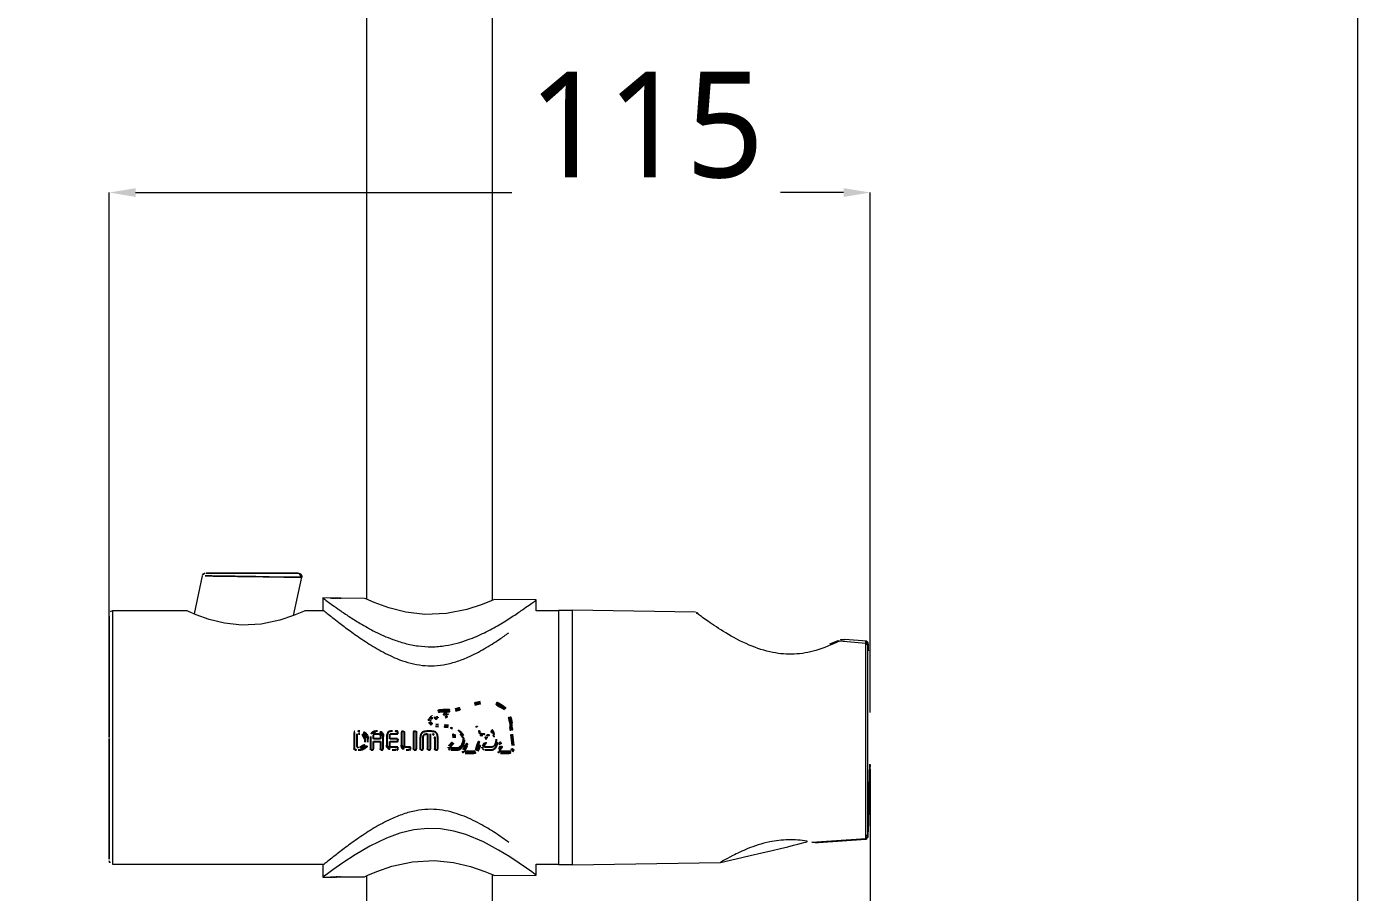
# Model space of a CAD drawing. Extents: x 16296675219 to 16296676413, y -37409617825 to -37409616950.
# Drawn here: x 16296675520.4 to 16296675722.6, y -37409617295.6 to -37409617164.5 of the extents above; entities that cross this region are included whole.
import ezdxf

# ---------------------------------------------------------------- set-up
doc = ezdxf.new("R2010")
doc.units = 0
doc.header["$LTSCALE"] = 10
doc.header["$MEASUREMENT"] = 0
doc.header["$PDMODE"] = 3
doc.header["$PDSIZE"] = -10
doc.layers.get('0').update_dxf_attribs({"linetype": 'CONTINUOUS'})
doc.layers.get('DEFPOINTS').update_dxf_attribs({"linetype": 'CONTINUOUS'})
doc.styles.add('Daelim Dimension', font='')
doc.styles.get('Daelim Dimension').set_extended_font_data('NanumGothic')
doc.dimstyles.new('DEFAULT', dxfattribs={"dimscale": 2, "dimtxt": 2, "dimasz": 2, "dimexe": 0, "dimexo": 2, "dimgap": 1, "dimtad": 1, "dimdec": 1, "dimzin": 9, "dimdsep": 46, "dimtxsty": 'Daelim Dimension', "dimcen": 0.5, "dimclrd": 252, "dimclre": 252, "dimclrt": 3, "dimadec": 1, "dimazin": 0, "dimtfac": 1, "dimtdec": 1, "dimtix": 1, "dimtmove": 0, "dimatfit": 3, "dimfxl": 1, "dimtolj": 1, "dimtzin": 1, "dimlwd": 9, "dimlwe": 9, "dimarcsym": 0})

# ---------------------------------------------------------------- blocks, each defined once
blk = doc.blocks.new('A$C33BA029C')
at = {"color": 7, "linetype": 'Continuous', "lineweight": 15}
for p, q in [((125.36, 676.6), (125.36, 474.53)), ((144.46, 474.36), (144.46, 676.6)), ((100.47, 478.07), (99.25, 472.32)), ((114.32, 472.06), (115.56, 477.89)), ((120.02, 474.71), (118.76, 474.72)), ((118.76, 474.72), (118.76, 472.92)), ((119.92, 474.71), (119.96, 474.71)), ((119.92, 474.71), (119.92, 474.71)), ((119.96, 474.7), (119.92, 474.71)), ((119.96, 474.71), (120.06, 474.71)), ((119.96, 474.71), (119.96, 474.7)), ((120.06, 474.71), (120.06, 474.7)), ((120.09, 474.71), (120.09, 474.7)), ((120.13, 474.71), (120.09, 474.71)), ((120.09, 474.7), (120.13, 474.7)), ((120.09, 474.7), (120.09, 474.7)), ((120.2, 474.71), (120.13, 474.71)), ((120.13, 474.7), (120.13, 474.69)), ((120.25, 474.71), (120.2, 474.71)), ((120.2, 474.7), (120.2, 474.69)), ((120.58, 474.7), (120.25, 474.71)), ((120.3, 474.7), (120.4, 474.69)), ((120.3, 474.7), (120.3, 474.69)), ((120.4, 474.69), (120.4, 474.69)), ((120.5, 474.7), (120.54, 474.7)), ((120.5, 474.7), (120.5, 474.7)), ((120.54, 474.7), (120.5, 474.7)), ((120.54, 474.7), (120.64, 474.7)), ((120.54, 474.7), (120.54, 474.7)), ((120.61, 474.69), (120.67, 474.69)), ((120.61, 474.69), (120.61, 474.68)), ((120.84, 474.68), (120.61, 474.68)), ((120.64, 474.7), (120.64, 474.69)), ((120.67, 474.7), (120.67, 474.7)), ((120.67, 474.68), (120.67, 474.7)), ((120.67, 474.69), (120.67, 474.68)), ((120.71, 474.7), (120.71, 474.68)), ((121.25, 474.7), (120.78, 474.7)), ((120.78, 474.68), (120.78, 474.69)), ((120.88, 474.68), (120.88, 474.69)), ((120.98, 474.68), (120.98, 474.69)), ((121.05, 474.69), (120.98, 474.69)), ((121.05, 474.68), (121.05, 474.69)), ((121.25, 474.68), (121.08, 474.68)), ((121.15, 474.68), (121.15, 474.69)), ((121.25, 474.68), (121.25, 474.69)), ((121.39, 474.68), (121.25, 474.68)), ((121.32, 474.68), (121.32, 474.69)), ((121.33, 474.7), (121.39, 474.7)), ((121.35, 474.7), (121.35, 474.69)), ((121.35, 474.68), (121.35, 474.69)), ((121.39, 474.7), (121.49, 474.7)), ((121.39, 474.7), (121.39, 474.68)), ((125.06, 474.66), (121.45, 474.7)), ((121.49, 474.7), (121.52, 474.69)), ((121.49, 474.7), (121.49, 474.69)), ((121.52, 474.69), (121.49, 474.69)), ((121.52, 474.69), (121.52, 474.69)), ((151.06, 474.44), (144.76, 474.49)), ((151.06, 472.78), (151.06, 474.44)), ((98.2, 472.78), (86.91, 472.78)), ((118.93, 472.78), (116, 472.78)), ((154.41, 472.78), (151.06, 472.78)), ((156.51, 472.83), (154.41, 472.83)), ((154.41, 472.83), (154.41, 434.33)), ((175.18, 472.55), (156.51, 472.87)), ((156.51, 472.87), (156.51, 453.58)), ((175.54, 472.4), (175.52, 472.41)), ((175.57, 472.37), (175.52, 472.41)), ((196.7, 468.23), (195.47, 467.7)), ((200.95, 467.84), (196.95, 468.18)), ((201.1, 468.18), (197.76, 468.44)), ((201.1, 468.18), (197.76, 468.44)), ((200.95, 438.28), (200.95, 467.84)), ((201.25, 438.52), (201.25, 467.62)), ((201.34, 466.69), (201.34, 466.69)), ((156.51, 453.58), (156.51, 434.28)), ((192.8, 437.72), (200.95, 438.28)), ((193.8, 437.7), (200.97, 438.17)), ((193.8, 437.7), (200.97, 438.17)), ((200.99, 438.17), (201.05, 438.18)), ((200.99, 438.17), (201.05, 438.18)), ((86.91, 434.38), (118.93, 434.38)), ((118.76, 434.24), (118.76, 432.44)), ((144.46, 129.65), (144.46, 432.79)), ((151.06, 432.72), (151.06, 434.38)), ((151.06, 434.38), (154.41, 434.38)), ((154.41, 434.33), (156.51, 434.33)), ((156.51, 434.28), (178.95, 434.67)), ((118.76, 432.44), (120.02, 432.45)), ((121.52, 432.47), (119.92, 432.45)), ((119.92, 432.46), (121.25, 432.47)), ((119.92, 432.45), (119.92, 432.46)), ((120.02, 432.45), (120.06, 432.45)), ((120.2, 432.45), (120.13, 432.45)), ((120.3, 432.45), (120.2, 432.45)), ((120.2, 432.45), (120.3, 432.45)), ((120.2, 432.45), (120.2, 432.45)), ((120.25, 432.45), (120.58, 432.45)), ((120.3, 432.45), (120.3, 432.45)), ((120.58, 432.45), (120.64, 432.45)), ((120.71, 432.45), (120.71, 432.45)), ((120.78, 432.45), (121.25, 432.46)), ((120.78, 432.46), (120.78, 432.45)), ((120.88, 432.46), (120.88, 432.46)), ((120.95, 432.46), (121.08, 432.46)), ((120.98, 432.46), (120.98, 432.46)), ((120.98, 432.46), (121.05, 432.46)), ((121.01, 432.48), (121.29, 432.48)), ((121.05, 432.46), (121.05, 432.46)), ((121.08, 432.46), (121.25, 432.46)), ((121.15, 432.46), (121.15, 432.46)), ((121.25, 432.46), (121.39, 432.46)), ((121.25, 432.46), (121.25, 432.46)), ((121.32, 432.46), (121.32, 432.46)), ((121.39, 432.46), (121.45, 432.46)), ((121.45, 432.46), (125.06, 432.49)), ((121.52, 432.47), (121.52, 432.47)), ((125.36, 432.63), (125.36, 129.65)), ((144.76, 432.66), (151.06, 432.72))]:
    blk.add_line(p, q, dxfattribs=at)
at = {"color": 8, "linetype": 'Continuous', "lineweight": 15}
for p, q in [((86.91, 472.78), (86.91, 453.58)), ((86.91, 453.58), (86.91, 434.38))]:
    blk.add_line(p, q, dxfattribs=at)
at = {"color": 7, "linetype": 'Continuous', "lineweight": 15, "flags": 128}
for points in [[(144.76, 474.49), (144.26, 474.27), (142.85, 473.71), (140.56, 472.96), (137.46, 472.35), (134.19, 472.23), (131.31, 472.57), (128.72, 473.23), (126.54, 474.02), (125.26, 474.57), (125.06, 474.66), (125.06, 474.66)], [(116, 472.78), (115.55, 472.58), (114.29, 472.05), (112.23, 471.35), (109.43, 470.75), (106.47, 470.6), (103.86, 470.9), (101.53, 471.48), (99.56, 472.18), (98.39, 472.69), (98.2, 472.78), (98.2, 472.78)], [(151.06, 432.72), (150.89, 432.84), (150.37, 433.22), (149.57, 433.8), (148.48, 434.56), (147.05, 435.5), (145.35, 436.54), (143.07, 437.76), (140.41, 438.88), (138.57, 439.41), (136.58, 439.75), (134.59, 439.82), (132.54, 439.6), (130.42, 439.08), (128.38, 438.33), (125.89, 437.13), (123.65, 435.82), (121.78, 434.6), (120.24, 433.53), (119.45, 432.95), (118.94, 432.57), (118.76, 432.44), (118.76, 432.44)], [(125.06, 432.49), (125.55, 432.72), (126.95, 433.3), (129.22, 434.08), (132.32, 434.75), (135.62, 434.95), (138.52, 434.65), (141.1, 434.04), (143.26, 433.29), (144.55, 432.76), (144.76, 432.66), (144.76, 432.66)]]:
    blk.add_lwpolyline(points, dxfattribs=at)
at = {"color": 7, "linetype": 'Continuous', "lineweight": 15}
for centre, radius, start, end in [((86.91, 472.28), 0.5, 90, 180), ((-140.31, 453.58), 341.91, 357.5309, 2.1976), ((200.97, 438.56), 0.281, 266.3458, 350.7468), ((86.91, 434.88), 0.5, 180, 270)]:
    blk.add_arc(centre, radius, start, end, dxfattribs=at)
for centre, major_axis, ratio, start_param, end_param in [((119.54, 452.96), (0, 21.75), 0.612775, 6.244119, 6.251785), ((119.62, 452.96), (29.62, 0), 0.734324, 1.55125, 1.555848), ((118.71, 452.96), (29.63, 0), 0.734323, 1.520599, 1.525199), ((119.68, 452.96), (0, 21.75), 0.680863, 6.248122, 6.252722), ((118.78, 452.96), (33.34, 0), 0.65272, 1.525245, 1.528311), ((116.83, 452.96), (55.6, 0), 0.39157, 1.507147, 1.510214), ((104.17, 452.96), (156.48, 0), 0.139608, 1.465575, 1.467106), ((108.75, 452.96), (133.88, 0), 0.162961, 1.482115, 1.483647), ((120.06, 452.96), (0, 21.75), 0.680863, 6.241983, 6.251185), ((120.72, 452.96), (0, 21.74), 0.340427, 0.001628, 0.006227), ((120.5, 452.96), (0, 21.75), 0.340427, 6.255686, 6.260286), ((120.69, 452.96), (0, 21.74), 0.680863, 6.277244, 6.281842), ((120.26, 452.96), (0, 21.75), 0.680863, 6.248116, 6.252716), ((119.36, 452.96), (33.33, 0), 0.65272, 1.525237, 1.528304), ((117.81, 452.96), (155.63, 0), 0.139608, 1.549748, 1.55128), ((116.95, 452.96), (66.72, 0), 0.326271, 1.510347, 1.511881), ((121.51, 452.96), (66.6, 0), 0.326271, 1.576261, 1.577795), ((121.78, 452.96), (33.3, 0), 0.65272, 1.586567, 1.589634), ((121.16, 452.96), (0, 21.74), 0.680863, 6.272644, 6.277244), ((121.6, 452.96), (0, 21.74), 0.680863, 0.018595, 0.023197), ((121.26, 452.96), (0, 21.74), 0.340427, 6.271014, 6.275614), ((121.48, 452.96), (0, 21.74), 0.340427, 0.016965, 0.021566), ((121.77, 452.96), (0, 21.73), 0.612775, 0.020725, 0.028396), ((119.62, 454.2), (29.62, 0), 0.734324, 4.727337, 4.731935), ((120.15, 454.2), (29.62, 0), 0.734323, 4.728871, 4.73347), ((120.69, 454.2), (0, 21.74), 0.680863, 3.142936, 3.147534), ((119.03, 454.2), (55.56, 0), 0.39157, 4.743867, 4.746933), ((120.33, 454.2), (33.32, 0), 0.652719, 4.725758, 4.728824), ((118.89, 454.2), (66.67, 0), 0.326273, 4.742195, 4.743727), ((121.86, 454.2), (25.9, 0), 0.83924, 4.679839, 4.689044), ((119.57, 454.2), (66.65, 0), 0.326273, 4.734532, 4.736064), ((120.81, 454.2), (33.31, 0), 0.652719, 4.722692, 4.725758), ((121.16, 454.2), (0, 21.74), 0.680863, 3.147534, 3.152134), ((122.13, 454.2), (25.89, 0), 0.83924, 4.679834, 4.689041)]:
    blk.add_ellipse(centre, major_axis=major_axis, ratio=ratio, start_param=start_param, end_param=end_param, dxfattribs=at)
for points, knots in [([(100.96, 478.47), (100.9, 478.46), (100.8, 478.45), (100.64, 478.37), (100.52, 478.24), (100.49, 478.13), (100.47, 478.07)], [0, 0, 0, 0, 0.228934, 0.480818, 0.743142, 1, 1, 1, 1]), ([(115.55, 477.86), (115.53, 477.87), (115.47, 477.87), (115.04, 477.87), (114.35, 477.88), (113.53, 477.89), (112.68, 477.9), (111.86, 477.92), (110.88, 477.93), (109.59, 477.95), (108.19, 477.97), (106.87, 477.99), (105.89, 478), (104.85, 478.01), (103.74, 478.03), (102.59, 478.04), (101.68, 478.06), (100.73, 478.07), (100.57, 478.07), (100.47, 478.07)], [0, 0, 0, 0, 0.060869, 0.122605, 0.183182, 0.246645, 0.28587, 0.32792, 0.372802, 0.426023, 0.500286, 0.552199, 0.594738, 0.627894, 0.694091, 0.753945, 0.817406, 0.877987, 1, 1, 1, 1]), ([(115.06, 478.47), (115.04, 478.47), (114.98, 478.47), (114.42, 478.47), (113.1, 478.47), (110.75, 478.47), (108.01, 478.47), (105.27, 478.47), (102.92, 478.47), (101.6, 478.47), (101.04, 478.47), (100.98, 478.47), (100.96, 478.47)], [0, 0, 0, 0, 0.062676, 0.125359, 0.250148, 0.375025, 0.5, 0.624975, 0.749852, 0.874641, 0.937325, 1, 1, 1, 1]), ([(115.55, 477.86), (115.56, 477.9), (115.57, 477.97), (115.56, 478.08), (115.52, 478.19), (115.46, 478.29), (115.37, 478.37), (115.27, 478.43), (115.17, 478.46), (115.1, 478.47), (115.06, 478.47)], [0, 0, 0, 0, 0.114084, 0.237039, 0.366702, 0.499997, 0.633299, 0.762962, 0.885915, 1, 1, 1, 1]), ([(118.76, 474.72), (118.79, 474.7), (118.86, 474.65), (119.38, 474.25), (120.2, 473.66), (121.3, 472.87), (122.71, 471.92), (124.49, 470.8), (126.66, 469.58), (128.97, 468.53), (131.18, 467.82), (133.17, 467.41), (135.25, 467.28), (137.85, 467.5), (140.59, 468.27), (143.27, 469.45), (145.48, 470.66), (147.43, 471.88), (148.93, 472.9), (150.02, 473.67), (150.86, 474.29), (150.98, 474.38), (151.06, 474.44)], [0, 0, 0, 0, 0.043809, 0.089066, 0.13284, 0.177694, 0.225647, 0.274571, 0.332075, 0.391186, 0.429409, 0.468553, 0.506847, 0.546568, 0.615583, 0.670492, 0.726948, 0.783252, 0.841116, 0.886437, 0.93298, 1, 1, 1, 1]), ([(86.41, 453.58), (86.41, 454.72), (86.41, 457.06), (86.41, 460.54), (86.41, 463.88), (86.41, 466.87), (86.41, 468.9), (86.41, 470.19), (86.41, 471.21), (86.41, 472.08), (86.41, 472.21), (86.41, 472.28)], [0, 0, 0, 0, 0.116535, 0.240018, 0.36861, 0.499918, 0.631226, 0.695595, 0.759982, 0.883465, 1, 1, 1, 1]), ([(118.76, 472.92), (118.79, 472.89), (118.85, 472.84), (119.35, 472.43), (120.13, 471.81), (121.26, 470.92), (122.84, 469.73), (124.88, 468.3), (127.24, 466.82), (130.02, 465.41), (132.76, 464.57), (135.18, 464.4), (137.05, 464.57), (138.93, 465.03), (141.04, 465.85), (143.26, 467.02), (145.33, 468.33), (146.43, 469.12), (146.89, 469.45)], [0, 0, 0, 0, 0.05472, 0.111278, 0.165951, 0.221968, 0.296186, 0.372539, 0.448057, 0.52566, 0.612195, 0.655208, 0.699838, 0.747482, 0.796485, 0.869833, 0.94519, 1, 1, 1, 1]), ([(175.18, 472.55), (175.18, 472.55), (175.17, 472.56), (175.19, 472.54), (175.22, 472.52)], [0, 0, 0, 0, 0.021332, 1, 1, 1, 1]), ([(175.52, 472.41), (175.49, 472.43), (175.44, 472.47), (175.33, 472.53), (175.24, 472.54), (175.17, 472.55)], [0, 0, 0, 0, 0.261753, 0.518791, 1, 1, 1, 1]), ([(196.95, 468.18), (195.8, 467.66), (193.73, 466.72), (190.16, 466.07), (186.62, 466.37), (183, 467.6), (179.65, 469.44), (177.08, 471.16), (175.53, 472.29), (175.33, 472.44), (175.25, 472.5)], [0, 0, 0, 0, 0.1360907, 0.2456041, 0.3499947, 0.476507, 0.6260682, 0.7716024, 0.9004862, 1, 1, 1, 1]), ([(196.95, 468.18), (196.92, 468.2), (196.87, 468.23), (196.8, 468.25), (196.74, 468.25), (196.71, 468.23), (196.7, 468.22)], [0, 0, 0, 0, 0.2563, 0.538979, 0.842466, 1, 1, 1, 1]), ([(197.73, 468.45), (197.56, 468.45), (197.25, 468.45), (196.92, 468.31), (196.76, 468.25)], [0, 0, 0, 0, 0.517143, 1, 1, 1, 1]), ([(197.76, 468.44), (197.69, 468.44), (197.42, 468.46), (197.15, 468.3), (196.95, 468.18)], [0, 0, 0, 0, 0.27682, 1, 1, 1, 1]), ([(200.95, 467.84), (200.95, 467.92), (200.96, 468.08), (200.97, 468.18), (200.98, 468.17), (200.98, 468.17)], [0, 0, 0, 0, 0.41149, 0.820403, 1, 1, 1, 1]), ([(200.95, 467.84), (200.99, 467.84), (201.06, 467.83), (201.16, 467.78), (201.23, 467.71), (201.24, 467.65), (201.25, 467.62)], [0, 0, 0, 0, 0.249999, 0.499995, 0.749998, 1, 1, 1, 1]), ([(201.26, 467.89), (201.26, 467.9), (201.26, 467.96), (201.23, 468.02), (201.17, 468.11), (201.08, 468.17), (201.02, 468.18), (200.98, 468.18)], [0, 0, 0, 0, 0.123558, 0.425452, 0.650214, 0.835121, 1, 1, 1, 1]), ([(201.34, 466.69), (201.34, 466.8), (201.33, 467.03), (201.31, 467.34), (201.3, 467.61), (201.28, 467.8), (201.27, 467.9), (201.25, 467.91), (201.25, 467.82), (201.25, 467.69), (201.25, 467.62)], [0, 0, 0, 0, 0.123395, 0.249265, 0.375366, 0.499788, 0.624284, 0.750505, 0.876493, 1, 1, 1, 1]), ([(86.41, 453.45), (86.41, 452.31), (86.41, 449.97), (86.41, 446.5), (86.41, 443.16), (86.41, 440.19), (86.41, 437.78), (86.41, 436.08), (86.41, 435.06), (86.41, 434.94), (86.41, 434.88)], [0, 0, 0, 0, 0.1168129, 0.2405908, 0.3694901, 0.5011115, 0.6327328, 0.7616321, 0.8854099, 1, 1, 1, 1]), ([(146.92, 437.7), (146.25, 438.17), (144.92, 439.11), (142.52, 440.56), (139.74, 441.91), (137.01, 442.65), (134.63, 442.75), (132.77, 442.53), (130.89, 442.01), (128.73, 441.12), (126.46, 439.88), (124.17, 438.38), (122.15, 436.92), (120.66, 435.76), (119.64, 434.95), (118.93, 434.37), (118.82, 434.29), (118.76, 434.24)], [0, 0, 0, 0, 0.076349, 0.151853, 0.229543, 0.314378, 0.356523, 0.400189, 0.449172, 0.499538, 0.574973, 0.652492, 0.730243, 0.81048, 0.865954, 0.922907, 1, 1, 1, 1]), ([(200.97, 438.16), (200.99, 438.17), (201.02, 438.18), (201.08, 438.23), (201.13, 438.31), (201.18, 438.41), (201.22, 438.53), (201.25, 438.65), (201.27, 438.76), (201.28, 438.82), (201.28, 438.85)], [0, 0, 0, 0, 0.142223, 0.281403, 0.416189, 0.545374, 0.668324, 0.784957, 0.895486, 1, 1, 1, 1]), ([(201, 438.86), (201, 438.79), (201, 438.67), (201, 438.56), (201, 438.51)], [0, 0, 0, 0, 0.53013, 1, 1, 1, 1]), ([(201.28, 438.85), (201.28, 438.81), (201.27, 438.73), (201.27, 438.63), (201.26, 438.55), (201.26, 438.49), (201.25, 438.45), (201.25, 438.44), (201.25, 438.46), (201.25, 438.5), (201.25, 438.52)], [0, 0, 0, 0, 0.13542, 0.259207, 0.380984, 0.502842, 0.623759, 0.744711, 0.867958, 1, 1, 1, 1]), ([(201.25, 438.52), (201.25, 438.5), (201.25, 438.46), (201.25, 438.44), (201.25, 438.45), (201.26, 438.49), (201.26, 438.55), (201.27, 438.63), (201.27, 438.74), (201.28, 438.81), (201.28, 438.85)], [0, 0, 0, 0, 0.133602, 0.257461, 0.378912, 0.500132, 0.621569, 0.742713, 0.865984, 1, 1, 1, 1]), ([(178.95, 434.67), (179.04, 434.73), (179.24, 434.85), (180.74, 435.69), (182.64, 436.6), (184.63, 437.33), (186.66, 437.87), (189.21, 438.19), (191.41, 438.01), (192.54, 437.78), (192.8, 437.72)], [0, 0, 0, 0, 0.159632, 0.31885, 0.490657, 0.583589, 0.679673, 0.819535, 0.9596, 1, 1, 1, 1]), ([(192.8, 437.72), (193.12, 437.66), (193.46, 437.6), (193.78, 437.69), (193.8, 437.7)], [0, 0, 0, 0, 0.951384, 1, 1, 1, 1]), ([(200.98, 438.18), (200.97, 438.17), (200.97, 438.15), (200.96, 438.19), (200.95, 438.25), (200.95, 438.28)], [0, 0, 0, 0, 0.287591, 0.63453, 1, 1, 1, 1]), ([(200.97, 438.16), (200.99, 438.17), (201.02, 438.18), (201.08, 438.23), (201.12, 438.29), (201.14, 438.34), (201.14, 438.34)], [0, 0, 0, 0, 0.314586, 0.62242, 0.92056, 1, 1, 1, 1])]:
    blk.add_open_spline(points, degree=3, knots=knots, dxfattribs=at)
blk = doc.blocks.new('*D7')
at = {"color": 5, "lineweight": 9, "ltscale": 0.5, "transparency": 16777216}
for p, q in [((16296675598.15736, -37409616996.552353), (16296675721.954651, -37409616996.552353)), ((16296675721.954651, -37409617721.75235), (16296675721.954651, -37409617000.552353)), ((16296675598.15736, -37409617725.75235), (16296675721.954651, -37409617725.75235))]:
    blk.add_line(p, q, dxfattribs=at)
at = {"color": 5, "ltscale": 0.5, "transparency": 16777216}
for points in [[(16296675721.287979, -37409617000.552353), (16296675722.621309, -37409617000.552353), (16296675721.954651, -37409616996.552353)], [(16296675721.287979, -37409617721.75235), (16296675722.621309, -37409617721.75235), (16296675721.954651, -37409617725.75235)]]:
    blk.add_solid(points, dxfattribs=at)
at = {"layer": 'DEFPOINTS', "color": 0, "ltscale": 0.5, "transparency": 16777216}
for p in [(16296675594.15736, -37409616996.552353), (16296675721.954651, -37409616996.552353), (16296675594.15736, -37409617725.75235)]:
    blk.add_point(p, dxfattribs=at)
at = {"color": 7, "lineweight": 0, "ltscale": 0.5, "transparency": 16777216, "insert": (16296675711.24507, -37409617361.152344), "char_height": 16, "attachment_point": 5, "rotation": 90, "style": 'Daelim Dimension'}
blk.add_mtext('\\A1;729', dxfattribs=at)
blk = doc.blocks.new('*D8')
at = {"color": 5, "lineweight": 9, "ltscale": 0.5, "transparency": 16777216}
for p, q in [((16296675648.09457, -37409617276.9841), (16296675648.09457, -37409617465.401329)), ((16296675446.49976, -37409617608.003036), (16296675446.49976, -37409617465.401329)), ((16296675450.49976, -37409617465.401329), (16296675502.49325, -37409617465.401329)), ((16296675644.09457, -37409617465.401329), (16296675544.536169, -37409617465.401329))]:
    blk.add_line(p, q, dxfattribs=at)
at = {"color": 5, "ltscale": 0.5, "transparency": 16777216}
for points in [[(16296675450.49976, -37409617464.734657), (16296675450.49976, -37409617466.067993), (16296675446.49976, -37409617465.401329)], [(16296675644.09457, -37409617464.734657), (16296675644.09457, -37409617466.067993), (16296675648.09457, -37409617465.401329)]]:
    blk.add_solid(points, dxfattribs=at)
at = {"layer": 'DEFPOINTS', "color": 0, "ltscale": 0.5, "transparency": 16777216}
for p in [(16296675648.09457, -37409617272.9841), (16296675446.49976, -37409617465.401329), (16296675446.49976, -37409617612.003036)]:
    blk.add_point(p, dxfattribs=at)
at = {"color": 7, "lineweight": 0, "ltscale": 0.5, "transparency": 16777216, "insert": (16296675523.514709, -37409617465.401329), "char_height": 16, "attachment_point": 5, "style": 'Daelim Dimension'}
blk.add_mtext('\\A1;202', dxfattribs=at)
blk = doc.blocks.new('*D10')
at = {"color": 5, "lineweight": 9, "ltscale": 0.5, "transparency": 16777216}
for p, q in [((16296675532.91, -37409617268.3), (16296675532.91, -37409617189.61)), ((16296675536.91, -37409617189.61), (16296675593.86, -37409617189.61)), ((16296675644.1, -37409617189.61), (16296675634.56, -37409617189.61)), ((16296675648.1, -37409617268.37), (16296675648.1, -37409617189.61))]:
    blk.add_line(p, q, dxfattribs=at)
at = {"color": 5, "ltscale": 0.5, "transparency": 16777216}
for points in [[(16296675536.91, -37409617188.95), (16296675536.91, -37409617190.28), (16296675532.91, -37409617189.61)], [(16296675644.1, -37409617188.95), (16296675644.1, -37409617190.28), (16296675648.1, -37409617189.61)]]:
    blk.add_solid(points, dxfattribs=at)
at = {"layer": 'DEFPOINTS', "color": 0, "ltscale": 0.5, "transparency": 16777216}
for p in [(16296675648.1, -37409617189.61), (16296675532.91, -37409617272.3), (16296675648.1, -37409617272.37)]:
    blk.add_point(p, dxfattribs=at)
at = {"color": 7, "lineweight": 0, "ltscale": 0.5, "transparency": 16777216, "insert": (16296675614.21, -37409617179.43), "char_height": 16, "attachment_point": 5, "style": 'Daelim Dimension'}
blk.add_mtext('\\A1;115', dxfattribs=at)

msp = doc.modelspace()

# ---------------------------------------------------------------- linework, layer by layer
at = {"color": 7, "linetype": 'Continuous'}
for p, q in [((16296675581.75285, -37409617268.84729), (16296675581.739651, -37409617268.871017)), ((16296675581.957609, -37409617268.995033), (16296675581.97566, -37409617268.961777)), ((16296675583.893049, -37409617267.97261), (16296675583.46398, -37409617267.978462)), ((16296675583.47183, -37409617268.226837), (16296675583.89406, -37409617268.221832)), ((16296675569.987551, -37409617271.384361), (16296675569.987551, -37409617273.865143)), ((16296675573.54722, -37409617271.20903), (16296675573.33077, -37409617271.20903)), ((16296675576.62219, -37409617271.238777), (16296675576.53544, -37409617271.229424)), ((16296675576.62219, -37409617271.609177), (16296675576.62219, -37409617271.238777)), ((16296675577.154209, -37409617271.357117), (16296675577.154209, -37409617273.321732)), ((16296675577.471769, -37409617271.232773), (16296675577.280399, -37409617271.232773)), ((16296675577.597151, -37409617273.363533), (16296675577.597151, -37409617271.357117)), ((16296675578.97625, -37409617271.353439), (16296675578.97625, -37409617273.896889)), ((16296675579.30084, -37409617271.232773), (16296675579.095091, -37409617271.232773)), ((16296675579.41868, -37409617273.896889), (16296675579.41868, -37409617271.353439)), ((16296675582.31538, -37409617270.448517), (16296675582.765989, -37409617270.476608)), ((16296675582.78072, -37409617270.227226), (16296675582.33292, -37409617270.201157)), ((16296675593.588779, -37409617269.99556), (16296675593.635929, -37409617270.652946)), ((16296675593.8873, -37409617270.642067), (16296675593.83849, -37409617269.968483)), ((16296675570.438829, -37409617273.652527), (16296675570.438829, -37409617271.611847)), ((16296675571.61035, -37409617272.380707), (16296675571.61035, -37409617272.870644)), ((16296675572.0501, -37409617272.870644), (16296675572.0501, -37409617272.380707)), ((16296675572.474661, -37409617272.006813), (16296675572.474661, -37409617273.896889)), ((16296675573.96224, -37409617272.377037), (16296675572.917919, -37409617272.377037)), ((16296675572.917919, -37409617272.766144), (16296675573.96224, -37409617272.766144)), ((16296675573.33077, -37409617271.598808), (16296675573.54722, -37409617271.598808)), ((16296675574.404169, -37409617273.896889), (16296675574.404169, -37409617272.006813)), ((16296675574.95191, -37409617271.93026), (16296675574.95191, -37409617273.321732)), ((16296675576.493799, -37409617272.380707), (16296675575.396509, -37409617272.380707)), ((16296675575.396509, -37409617272.763153), (16296675576.493799, -37409617272.763153)), ((16296675575.805849, -37409617271.605667), (16296675576.62219, -37409617271.609177)), ((16296675576.619181, -37409617272.645309), (16296675576.619181, -37409617272.505737)), ((16296675580.00486, -37409617272.33342), (16296675580.00486, -37409617273.896889)), ((16296675580.45096, -37409617273.896889), (16296675580.45096, -37409617272.368179)), ((16296675581.111851, -37409617271.630074), (16296675581.111851, -37409617273.896889)), ((16296675582.21126, -37409617272.368179), (16296675582.21126, -37409617273.896889)), ((16296675582.659019, -37409617273.896889), (16296675582.659019, -37409617272.33342)), ((16296675593.729521, -37409617271.696602), (16296675593.92507, -37409617273.392601)), ((16296675594.17478, -37409617273.366524), (16296675593.979231, -37409617271.662827)), ((16296675570.61919, -37409617274.039978), (16296675570.974369, -37409617274.039978)), ((16296675572.591669, -37409617274.020912), (16296675572.79958, -37409617274.020912)), ((16296675574.08091, -37409617274.020912), (16296675574.2845, -37409617274.020912)), ((16296675575.73564, -37409617274.039978), (16296675576.185261, -37409617274.039978)), ((16296675576.62219, -37409617273.644012), (16296675575.805849, -37409617273.644012)), ((16296675576.602791, -37409617274.021919), (16296675576.62219, -37409617274.020248)), ((16296675576.62219, -37409617274.020248), (16296675576.62219, -37409617273.644012)), ((16296675577.847851, -37409617274.039978), (16296675578.186489, -37409617274.039978)), ((16296675578.536819, -37409617273.644012), (16296675577.976379, -37409617273.644012)), ((16296675578.405781, -37409617274.020737), (16296675578.45475, -37409617274.014061)), ((16296675578.517599, -37409617274.002533), (16296675578.536819, -37409617273.999199)), ((16296675578.536819, -37409617273.999199), (16296675578.536819, -37409617273.644012)), ((16296675579.095091, -37409617274.020912), (16296675579.30084, -37409617274.020912)), ((16296675580.12336, -37409617274.020912), (16296675580.331949, -37409617274.020912)), ((16296675581.229179, -37409617274.020912), (16296675581.43495, -37409617274.020912)), ((16296675582.33007, -37409617274.020912), (16296675582.540701, -37409617274.020912)), ((16296675585.567169, -37409617273.786377), (16296675584.649719, -37409617273.786377)), ((16296675584.649719, -37409617274.020737), (16296675585.567169, -37409617274.020737)), ((16296675586.802031, -37409617274.544228), (16296675588.105089, -37409617274.544228)), ((16296675588.105089, -37409617274.295036), (16296675586.806061, -37409617274.295036)), ((16296675590.807819, -37409617273.620468), (16296675589.76351, -37409617273.620468)), ((16296675589.792271, -37409617274.020737), (16296675590.807819, -37409617274.020737)), ((16296675592.16872, -37409617274.544228), (16296675593.47279, -37409617274.544228)), ((16296675593.473789, -37409617274.295036), (16296675592.19311, -37409617274.295036))]:
    msp.add_line(p, q, dxfattribs=at)
at = {"color": 7, "linetype": 'Continuous', "flags": 128}
for points in [[(16296675582.66754, -37409617269.105507), (16296675582.677851, -37409617269.11422), (16296675582.67967, -37409617269.12796), (16296675582.673, -37409617269.146744), (16296675582.657841, -37409617269.17054)], [(16296675584.07106, -37409617268.477547), (16296675584.020411, -37409617268.448692), (16296675583.969231, -37409617268.43222), (16296675583.91811, -37409617268.426628), (16296675583.867649, -37409617268.430412), (16296675583.81843, -37409617268.442047), (16296675583.771061, -37409617268.460037), (16296675583.717501, -37409617268.487892), (16296675583.66847, -37409617268.520103), (16296675583.625019, -37409617268.554047), (16296675583.58816, -37409617268.587158), (16296675583.558929, -37409617268.616791)], [(16296675583.6679, -37409617268.714561), (16296675583.675421, -37409617268.70639), (16296675583.689569, -37409617268.691483), (16296675583.709551, -37409617268.672043), (16296675583.7395, -37409617268.646309), (16296675583.775129, -37409617268.620949), (16296675583.805099, -37409617268.604179), (16296675583.837009, -37409617268.59127), (16296675583.870279, -37409617268.583771), (16296675583.90436, -37409617268.583252), (16296675583.93865, -37409617268.591293), (16296675583.97261, -37409617268.609444)], [(16296675575.803341, -37409617271.20903), (16296675575.671431, -37409617271.213547), (16296675575.5508, -37409617271.227173), (16296675575.441389, -37409617271.249931), (16296675575.343161, -37409617271.28186), (16296675575.256041, -37409617271.323013), (16296675575.179979, -37409617271.373444), (16296675575.11495, -37409617271.433182), (16296675575.06497, -37409617271.496162), (16296675575.02416, -37409617271.567047), (16296675574.992491, -37409617271.645859), (16296675574.969919, -37409617271.732643), (16296675574.956409, -37409617271.827438), (16296675574.95191, -37409617271.93026)], [(16296675581.333639, -37409617271.221573), (16296675581.180201, -37409617271.222977), (16296675581.03791, -37409617271.227547), (16296675580.90645, -37409617271.235832), (16296675580.78549, -37409617271.248367), (16296675580.67469, -37409617271.265694), (16296675580.573721, -37409617271.288353), (16296675580.487221, -37409617271.315086), (16296675580.408899, -37409617271.347488), (16296675580.338461, -37409617271.386017), (16296675580.27564, -37409617271.431107), (16296675580.22015, -37409617271.483253), (16296675580.171709, -37409617271.54287), (16296675580.130051, -37409617271.61042), (16296675580.094891, -37409617271.686363), (16296675580.06596, -37409617271.771141), (16296675580.042959, -37409617271.865211), (16296675580.0259, -37409617271.967087), (16296675580.01404, -37409617272.078796), (16296675580.007111, -37409617272.200768), (16296675580.00486, -37409617272.33342)], [(16296675582.659019, -37409617272.33342), (16296675582.656401, -37409617272.190643), (16296675582.648291, -37409617272.060272), (16296675582.63439, -37409617271.941803), (16296675582.614361, -37409617271.834663), (16296675582.58786, -37409617271.738327), (16296675582.554581, -37409617271.65226), (16296675582.51668, -37409617271.580017), (16296675582.472191, -37409617271.515984), (16296675582.420811, -37409617271.459679), (16296675582.36228, -37409617271.41066), (16296675582.29632, -37409617271.368469), (16296675582.2136, -37409617271.328903), (16296675582.12089, -37409617271.296654), (16296675582.01783, -37409617271.271088), (16296675581.904011, -37409617271.251579), (16296675581.77907, -37409617271.237503), (16296675581.64262, -37409617271.228233), (16296675581.49427, -37409617271.223129), (16296675581.333639, -37409617271.221573)], [(16296675591.00573, -37409617271.207527), (16296675591.001499, -37409617271.173767), (16296675590.99283, -37409617271.142113), (16296675590.979231, -37409617271.114487), (16296675590.965509, -37409617271.097572), (16296675590.948549, -37409617271.084824), (16296675590.928141, -37409617271.077011), (16296675590.904091, -37409617271.074982)], [(16296675572.917931, -37409617272.377037), (16296675572.917919, -37409617272.361443), (16296675572.917919, -37409617272.334061), (16296675572.917919, -37409617272.294868), (16296675572.917919, -37409617272.243881), (16296675572.917919, -37409617272.177811), (16296675572.917919, -37409617272.098793), (16296675572.917919, -37409617272.006813)], [(16296675572.917931, -37409617273.896889), (16296675572.917919, -37409617273.729507), (16296675572.917919, -37409617273.5755), (16296675572.917919, -37409617273.434883), (16296675572.917919, -37409617273.307617), (16296675572.917919, -37409617273.193748), (16296675572.917919, -37409617273.093262), (16296675572.917919, -37409617273.006142), (16296675572.917919, -37409617272.938042), (16296675572.917919, -37409617272.88118), (16296675572.917919, -37409617272.835564), (16296675572.917919, -37409617272.801178), (16296675572.917919, -37409617272.778038), (16296675572.917919, -37409617272.766144)], [(16296675572.917931, -37409617272.006813), (16296675572.919941, -37409617271.928467), (16296675572.926229, -37409617271.860558), (16296675572.93709, -37409617271.802383), (16296675572.95286, -37409617271.753212), (16296675572.97386, -37409617271.712349), (16296675573.00041, -37409617271.679077), (16296675573.032841, -37409617271.652702), (16296675573.075701, -37409617271.630783), (16296675573.12648, -37409617271.615372), (16296675573.18564, -37409617271.605537), (16296675573.25359, -37409617271.600327), (16296675573.33077, -37409617271.598808)], [(16296675573.54722, -37409617271.598808), (16296675573.629061, -37409617271.600533), (16296675573.70056, -37409617271.606468), (16296675573.762211, -37409617271.617729), (16296675573.81452, -37409617271.635452), (16296675573.858009, -37409617271.660767), (16296675573.893181, -37409617271.694817), (16296675573.91918, -37409617271.735924), (16296675573.93866, -37409617271.786713), (16296675573.95204, -37409617271.848167), (16296675573.959761, -37409617271.921219), (16296675573.96224, -37409617272.006813)], [(16296675573.96225, -37409617272.006813), (16296675573.96224, -37409617272.094887), (16296675573.96224, -37409617272.171158), (16296675573.96224, -37409617272.235626), (16296675573.96224, -37409617272.288307), (16296675573.96224, -37409617272.330833), (16296675573.96224, -37409617272.360413), (16296675573.96224, -37409617272.377037)], [(16296675573.96225, -37409617272.766144), (16296675573.96224, -37409617272.779678), (16296675573.96224, -37409617272.806587), (16296675573.96224, -37409617272.846893), (16296675573.96224, -37409617272.900551), (16296675573.96224, -37409617272.967613), (16296675573.96224, -37409617273.048027), (16296675573.96224, -37409617273.14183), (16296675573.96224, -37409617273.239571), (16296675573.96224, -37409617273.348557), (16296675573.96224, -37409617273.468773), (16296675573.96224, -37409617273.600227), (16296675573.96224, -37409617273.742943), (16296675573.96224, -37409617273.896889)], [(16296675575.396509, -37409617271.93026), (16296675575.396839, -37409617271.874138), (16296675575.39917, -37409617271.823029), (16296675575.4055, -37409617271.777039), (16296675575.41781, -37409617271.736267), (16296675575.43811, -37409617271.700844), (16296675575.468399, -37409617271.67083), (16296675575.5005, -37409617271.651131), (16296675575.54096, -37409617271.634903), (16296675575.590759, -37409617271.622177), (16296675575.650869, -37409617271.613037), (16296675575.72224, -37409617271.607521), (16296675575.805849, -37409617271.605667)], [(16296675575.396509, -37409617272.380707), (16296675575.396509, -37409617272.363083), (16296675575.396509, -37409617272.330643), (16296675575.396509, -37409617272.283417), (16296675575.396509, -37409617272.22142), (16296675575.396509, -37409617272.162323), (16296675575.396509, -37409617272.094101), (16296675575.396509, -37409617272.016747), (16296675575.396509, -37409617271.93026)], [(16296675575.396509, -37409617273.321732), (16296675575.396509, -37409617273.211967), (16296675575.396509, -37409617273.114113), (16296675575.396509, -37409617273.028152), (16296675575.396509, -37409617272.954109), (16296675575.396509, -37409617272.891983), (16296675575.396509, -37409617272.842537), (16296675575.396509, -37409617272.804588), (16296675575.396509, -37409617272.77813), (16296675575.396509, -37409617272.763153)], [(16296675575.805849, -37409617273.644012), (16296675575.733561, -37409617273.642677), (16296675575.670321, -37409617273.63871), (16296675575.61554, -37409617273.632111), (16296675575.56859, -37409617273.622917), (16296675575.528891, -37409617273.611153), (16296675575.48683, -37409617273.591911), (16296675575.454781, -37409617273.568359), (16296675575.431379, -37409617273.540573), (16296675575.411221, -37409617273.496788), (16296675575.400869, -37409617273.445633), (16296675575.39706, -37409617273.38723), (16296675575.396509, -37409617273.321732)], [(16296675577.976391, -37409617273.644012), (16296675577.893999, -37409617273.641487), (16296675577.824499, -37409617273.634178), (16296675577.76679, -37409617273.622498), (16296675577.71979, -37409617273.606857), (16296675577.68082, -37409617273.58667), (16296675577.651131, -37409617273.563057), (16296675577.62945, -37409617273.536484), (16296675577.610769, -37409617273.497093), (16296675577.601179, -37409617273.454376), (16296675577.597651, -37409617273.409477), (16296675577.597151, -37409617273.363533)], [(16296675580.45096, -37409617272.368179), (16296675580.452129, -37409617272.248917), (16296675580.45602, -37409617272.14315), (16296675580.463209, -37409617272.050072), (16296675580.474279, -37409617271.96888), (16296675580.48979, -37409617271.898781), (16296675580.509899, -37409617271.839943), (16296675580.5354, -37409617271.790268), (16296675580.56683, -37409617271.748993), (16296675580.604731, -37409617271.715363), (16296675580.65064, -37409617271.688133), (16296675580.704439, -37409617271.667267), (16296675580.766689, -37409617271.651947), (16296675580.83798, -37409617271.64138), (16296675580.91888, -37409617271.63475), (16296675581.009979, -37409617271.631248), (16296675581.111851, -37409617271.630074)], [(16296675581.552111, -37409617273.896889), (16296675581.552111, -37409617273.670822), (16296675581.552111, -37409617273.456642), (16296675581.552111, -37409617273.254356), (16296675581.552111, -37409617273.063957), (16296675581.552111, -37409617272.88546), (16296675581.552111, -37409617272.718842), (16296675581.552111, -37409617272.572639), (16296675581.552111, -37409617272.437012), (16296675581.552111, -37409617272.311951), (16296675581.552111, -37409617272.197456), (16296675581.552111, -37409617272.093536), (16296675581.552111, -37409617271.990051), (16296675581.552111, -37409617271.899719), (16296675581.552111, -37409617271.822563), (16296675581.552111, -37409617271.75856), (16296675581.552111, -37409617271.707733), (16296675581.552111, -37409617271.670067), (16296675581.552111, -37409617271.645569), (16296675581.552111, -37409617271.634247)], [(16296675586.548809, -37409617272.260201), (16296675586.541611, -37409617272.315102), (16296675586.532089, -37409617272.379433), (16296675586.52005, -37409617272.452003), (16296675586.505251, -37409617272.531593), (16296675586.487471, -37409617272.616966), (16296675586.466471, -37409617272.706963), (16296675586.42642, -37409617272.854752), (16296675586.376989, -37409617273.006203), (16296675586.317289, -37409617273.156609), (16296675586.270241, -37409617273.256157), (16296675586.21773, -37409617273.351547), (16296675586.15947, -37409617273.441299), (16296675586.095181, -37409617273.523918), (16296675586.02458, -37409617273.597908), (16296675585.96073, -37409617273.651909), (16296675585.892139, -37409617273.698021), (16296675585.818661, -37409617273.735382), (16296675585.740101, -37409617273.763138), (16296675585.65633, -37409617273.780434), (16296675585.567169, -37409617273.786377)], [(16296675585.567169, -37409617274.020737), (16296675585.67654, -37409617274.014297), (16296675585.77961, -37409617273.99556), (16296675585.876511, -37409617273.96537), (16296675585.96739, -37409617273.924591), (16296675586.052389, -37409617273.874077), (16296675586.13163, -37409617273.81469), (16296675586.20528, -37409617273.747276), (16296675586.27346, -37409617273.672707), (16296675586.336321, -37409617273.591827), (16296675586.393999, -37409617273.505501), (16296675586.46769, -37409617273.374413), (16296675586.53149, -37409617273.236443), (16296675586.585831, -37409617273.094093), (16296675586.6311, -37409617272.949852), (16296675586.667721, -37409617272.806229), (16296675586.6961, -37409617272.665718), (16296675586.71664, -37409617272.530807)], [(16296675589.89287, -37409617272.234627), (16296675589.902571, -37409617272.358177), (16296675589.9049, -37409617272.448067)], [(16296675590.14192, -37409617272.287354), (16296675590.137699, -37409617272.155151), (16296675590.128901, -37409617272.04364)], [(16296675591.505501, -37409617272.394981), (16296675591.505251, -37409617272.39817), (16296675591.504681, -37409617272.405479), (16296675591.503031, -37409617272.424782), (16296675591.500669, -37409617272.449509), (16296675591.497351, -37409617272.480667), (16296675591.491989, -37409617272.52536), (16296675591.484921, -37409617272.577339), (16296675591.47595, -37409617272.635597), (16296675591.46063, -37409617272.721741), (16296675591.441099, -37409617272.814972), (16296675591.416901, -37409617272.912872), (16296675591.387569, -37409617273.013046), (16296675591.35607, -37409617273.10408), (16296675591.319611, -37409617273.193192), (16296675591.27784, -37409617273.27858), (16296675591.23041, -37409617273.358452), (16296675591.176991, -37409617273.430977), (16296675591.12764, -37409617273.484528), (16296675591.073681, -37409617273.530678), (16296675591.014931, -37409617273.56839), (16296675590.95116, -37409617273.596626), (16296675590.882191, -37409617273.614326), (16296675590.807819, -37409617273.620468)], [(16296675590.807819, -37409617274.020737), (16296675590.901449, -37409617274.014877), (16296675590.988621, -37409617273.997887), (16296675591.069571, -37409617273.970657), (16296675591.144541, -37409617273.934113), (16296675591.213751, -37409617273.889107), (16296675591.29253, -37409617273.822327), (16296675591.363131, -37409617273.745506), (16296675591.42601, -37409617273.660393), (16296675591.48163, -37409617273.568687), (16296675591.536869, -37409617273.458092), (16296675591.583891, -37409617273.343811), (16296675591.623381, -37409617273.228447), (16296675591.655991, -37409617273.114609), (16296675591.682421, -37409617273.004898), (16296675591.703341, -37409617272.901917), (16296675591.719431, -37409617272.808281)], [(16296675591.50783, -37409617272.396149), (16296675591.50629, -37409617272.395821), (16296675591.50572, -37409617272.395447), (16296675591.505501, -37409617272.394981)], [(16296675576.535931, -37409617274.026077), (16296675576.53587, -37409617274.026077), (16296675576.535851, -37409617274.026077), (16296675576.535851, -37409617274.026077), (16296675576.535851, -37409617274.026077), (16296675576.535851, -37409617274.026077), (16296675576.535919, -37409617274.02607), (16296675576.53923, -37409617274.025833), (16296675576.602791, -37409617274.021919)], [(16296675578.45475, -37409617274.014061), (16296675578.454741, -37409617274.014061), (16296675578.454741, -37409617274.014061), (16296675578.454741, -37409617274.014061), (16296675578.45475, -37409617274.014061), (16296675578.45492, -37409617274.014023), (16296675578.458429, -37409617274.013344), (16296675578.517599, -37409617274.002533)], [(16296675592.052719, -37409617274.171158), (16296675592.059071, -37409617274.126923), (16296675592.076059, -37409617274.083771), (16296675592.101311, -37409617274.040962), (16296675592.13245, -37409617273.997749), (16296675592.167089, -37409617273.953377), (16296675592.2022, -37409617273.907967), (16296675592.23613, -37409617273.860008), (16296675592.266609, -37409617273.808807), (16296675592.291389, -37409617273.753647)]]:
    msp.add_lwpolyline(points, dxfattribs=at)
at = {"color": 7, "linetype": 'Continuous'}
for centre, radius, start, end in [((16296675581.741039, -37409617252.934021), 15.355192, 283.24615794, 289.99248057), ((16296675591.851379, -37409617280.647453), 14.144875, 101.26357454, 110.09757416), ((16296675591.322479, -37409617278.764374), 11.945895, 100.5755631, 110.84071507), ((16296675590.142481, -37409617270.701424), 4.065376, 46.20665871, 105.02482495), ((16296675590.134331, -37409617270.728767), 3.840998, 46.71614199, 105.15737318), ((16296675581.807261, -37409617269.647949), 0.552574, 146.90189106, 207.79693821), ((16296675582.421761, -37409617270.026756), 1.274351, 132.83826779, 147.72104883), ((16296675580.84951, -37409617268.316856), 1.048543, 312.30706335, 328.09606947), ((16296675582.434891, -37409617270.038597), 1.042092, 132.2440123, 147.04581073), ((16296675580.820539, -37409617268.289612), 1.338111, 313.06845802, 328.18510437), ((16296675583.306749, -37409617269.788223), 1.816581, 85.03473724, 148.8035628), ((16296675583.33733, -37409617269.84343), 1.622184, 85.24390907, 147.07763748), ((16296675582.250019, -37409617269.144119), 0.044579, 99.71467463, 198.83050723), ((16296675582.54114, -37409617269.088707), 0.340547, 191.8264759, 225.67308057), ((16296675582.448759, -37409617269.6017), 0.542284, 66.20652516, 112.35603713), ((16296675582.38402, -37409617269.262154), 0.107051, 220.96346557, 296.35714508), ((16296675582.253611, -37409617268.91304), 0.479284, 291.79335302, 327.50209551), ((16296675583.61418, -37409617268.671532), 0.077777, 135.26520769, 224.73494614), ((16296675583.607321, -37409617268.663681), 0.07912, 232.29068944, 319.97230129), ((16296675583.910919, -37409617269.097427), 0.086723, 117.41078059, 198.58033585), ((16296675583.89373, -37409617269.091377), 0.073223, 207.39298702, 299.67793351), ((16296675583.63134, -37409617268.688606), 0.409325, 305.83768249, 350.14130843), ((16296675584.106251, -37409617260.940224), 7.035615, 268.26355726, 279.43382803), ((16296675584.14817, -37409617261.54258), 6.684085, 267.82124158, 280.02837072), ((16296675583.649179, -37409617268.669479), 0.560872, 300.04332094, 351.29737497), ((16296675583.884701, -37409617268.733467), 0.152029, 350.44908738, 54.67274949), ((16296675583.912411, -37409617268.72364), 0.292793, 353.98099525, 57.19112759), ((16296675581.75765, -37409617252.977928), 15.558083, 283.20671038, 289.97508632), ((16296675589.90428, -37409617270.26712), 3.694499, 4.21513073, 39.18855615), ((16296675590.01103, -37409617270.225037), 3.836047, 3.83476355, 39.85213736), ((16296675570.129589, -37409617271.384178), 0.142044, 98.30648999, 180.07168963), ((16296675570.78236, -37409617277.680344), 6.471832, 89.27521833, 95.9715277), ((16296675570.982201, -37409617272.275589), 1.07307, 354.37776955, 96.31196391), ((16296675573.21023, -37409617271.93792), 0.738793, 80.60986509, 185.35039835), ((16296675573.66905, -37409617271.937309), 0.738399, 354.59866687, 99.49649351), ((16296675575.85088, -37409617282.654037), 11.445109, 86.57093821, 90.23801888), ((16296675577.280729, -37409617271.359306), 0.12654, 90.14807817, 179.00940997), ((16296675577.47113, -37409617271.358803), 0.126025, 0.76019483, 89.71160013), ((16296675579.095209, -37409617271.351738), 0.118969, 90.0533301, 180.81877703), ((16296675579.30011, -37409617271.351357), 0.118587, 358.99279576, 89.6470149), ((16296675582.378811, -37409617269.145233), 1.304833, 215.64517825, 267.21360456), ((16296675581.82007, -37409617269.647774), 0.313659, 145.8609814, 206.72295973), ((16296675582.373011, -37409617269.155342), 1.046576, 217.24834793, 267.80484438), ((16296675582.29912, -37409617284.133926), 13.665299, 81.96975197, 88.04213421), ((16296675582.177441, -37409617285.458656), 15.243379, 82.17840995, 87.7318887), ((16296675583.724131, -37409617273.269913), 2.710832, 65.29401148, 79.71563128), ((16296675583.31716, -37409617274.31884), 4.070525, 37.34661707, 76.72415628), ((16296675580.273291, -37409617272.014183), 4.740102, 357.55262847, 14.75171169), ((16296675580.087231, -37409617272.030144), 5.161495, 357.79981269, 12.04406859), ((16296675582.88983, -37409617274.799637), 4.453863, 34.76187871, 59.72710636), ((16296675585.39361, -37409617272.360001), 3.504989, 329.99947243, 28.96800041), ((16296675588.55283, -37409617270.595352), 0.114469, 126.22651267, 215.89611959), ((16296675588.53463, -37409617270.599747), 0.108648, 25.2049393, 117.07030488), ((16296675585.53594, -37409617272.356888), 3.583792, 12.91575286, 30.21269236), ((16296675590.921551, -37409617271.203743), 0.129941, 97.72833069, 190.49910638), ((16296675592.32622, -37409617271.113037), 1.536705, 184.26904979, 203.61065525), ((16296675592.859489, -37409617270.915123), 1.87668, 188.96408185, 230.83629506), ((16296675603.75696, -37409617270.271339), 10.128228, 182.15906846, 188.08974949), ((16296675603.0441, -37409617270.332024), 9.162041, 181.93948711, 188.35209764), ((16296675570.93973, -37409617277.518173), 5.92752, 90.72839326, 94.8474628), ((16296675570.92524, -37409617272.971687), 0.692527, 264.94543342, 8.39055025), ((16296675570.9335, -37409617272.273003), 0.685363, 350.95758358, 95.78805988), ((16296675571.00009, -37409617272.984161), 1.056136, 268.60475351, 6.17068017), ((16296675575.647909, -37409617273.348999), 0.696528, 177.75650137, 277.23638341), ((16296675576.494329, -37409617272.505569), 0.124852, 359.9182562, 90.24184375), ((16296675576.499041, -37409617272.643097), 0.120161, 267.50286622, 358.94645151), ((16296675577.80653, -37409617273.385834), 0.655456, 174.38830662, 273.61399097), ((16296675581.66106, -37409617272.371353), 0.745119, 55.43476548, 98.40833923), ((16296675581.240271, -37409617272.252411), 0.977864, 353.20107547, 30.38788413), ((16296675584.83547, -37409617273.751984), 0.593402, 127.29855464, 169.02126025), ((16296675583.717119, -37409617272.234131), 1.292075, 305.96185097, 0.77768146), ((16296675583.729771, -37409617272.238571), 1.51519, 306.1769386, 0.38948762), ((16296675585.43079, -37409617273.043388), 1.638597, 326.63697537, 46.76794387), ((16296675585.767111, -37409617273.106522), 1.110424, 322.74454883, 31.22871153), ((16296675585.6894, -37409617272.451134), 3.454284, 328.79683383, 10.49466885), ((16296675590.71191, -37409617263.564232), 8.166885, 258.10862346, 271.44706331), ((16296675590.784241, -37409617263.115288), 8.870766, 258.96242937, 263.8964802), ((16296675590.08279, -37409617273.829437), 0.753908, 135.08824786, 163.83820249), ((16296675588.840759, -37409617272.501083), 1.065457, 311.65303339, 2.85171431), ((16296675589.94875, -37409617273.537819), 0.334427, 134.9003929, 169.33323822), ((16296675588.831949, -37409617272.330261), 1.310676, 312.21871695, 1.87650588), ((16296675443.06329, -37409617297.545273), 148.995152, 9.78060966, 9.89730187), ((16296675600.47522, -37409617270.204987), 10.50843, 188.67831388, 190.07705928), ((16296675590.667919, -37409617264.69912), 7.115223, 265.3177105, 273.02044971), ((16296675595.216539, -37409617269.002968), 5.026749, 213.87059195, 222.45613058), ((16296675589.215071, -37409617274.785927), 3.447263, 27.57726124, 44.48874218), ((16296675589.689819, -37409617274.504761), 2.645247, 27.16228824, 39.89132954), ((16296675591.599119, -37409617273.511398), 0.493176, 342.6205567, 25.74586409), ((16296675591.611401, -37409617273.496437), 0.727008, 339.28020915, 24.92695411), ((16296675592.982031, -37409617273.596413), 0.964806, 324.89195999, 12.19475269), ((16296675592.998409, -37409617273.597328), 1.198797, 322.71108597, 11.10079672), ((16296675570.134979, -37409617273.865593), 0.147428, 179.82339851, 261.38969209), ((16296675570.71497, -37409617267.854462), 6.186261, 264.41500224, 269.11280299), ((16296675572.751909, -37409617174.354332), 99.325134, 268.66552901, 268.91103564), ((16296675572.59668, -37409617273.898979), 0.122035, 179.01902733, 267.64362784), ((16296675572.79574, -37409617273.898773), 0.122196, 271.80161186, 0.88435261), ((16296675574.082529, -37409617273.900581), 0.12034, 178.2420152, 269.22887492), ((16296675574.28022, -37409617273.897034), 0.123951, 271.98421758, 0.06688118), ((16296675576.12347, -37409617268.049149), 5.991154, 270.59101321, 273.94758476), ((16296675578.09273, -37409617271.712692), 2.32918, 272.30692822, 277.72420638), ((16296675579.09705, -37409617273.900093), 0.120838, 178.48297366, 269.07422397), ((16296675579.29731, -37409617273.899567), 0.121395, 271.66559381, 1.26428953), ((16296675580.12525, -37409617273.900482), 0.120438, 178.28793605, 269.10220382), ((16296675580.32913, -37409617273.899094), 0.121845, 271.32801487, 1.03868248), ((16296675581.229219, -37409617273.903358), 0.117547, 176.84274452, 269.98295185), ((16296675581.43117, -37409617273.899986), 0.120979, 271.79012907, 1.46892397), ((16296675582.333481, -37409617273.898727), 0.12223, 179.13794352, 268.4032763), ((16296675582.535589, -37409617273.897583), 0.123437, 272.37298706, 0.32041938), ((16296675584.598499, -37409617273.678963), 0.347879, 173.4017751, 221.33963884), ((16296675584.622021, -37409617273.606293), 0.415375, 226.73021357, 273.824252), ((16296675584.79991, -37409617273.71209), 0.305975, 125.05837862, 166.72383719), ((16296675584.64945, -37409617273.639023), 0.147359, 181.09114755, 270.10764365), ((16296675586.964331, -37409617274.210312), 0.533359, 125.98484605, 181.46630204), ((16296675586.789591, -37409617274.183762), 0.360684, 186.39936262, 271.97797705), ((16296675586.80085, -37409617274.166252), 0.128893, 181.43918916, 272.3152446), ((16296675587.050911, -37409617274.235458), 0.384611, 130.84724228, 170.12400684), ((16296675588.118589, -37409617273.938049), 0.606329, 268.72423859, 330.0554817), ((16296675588.118851, -37409617273.940781), 0.354531, 267.77607375, 331.02592829), ((16296675589.649969, -37409617273.683739), 0.298266, 167.58109724, 227.62392412), ((16296675589.759609, -37409617273.553284), 0.468592, 228.47082841, 273.99634119), ((16296675589.762951, -37409617273.477608), 0.142863, 179.3219919, 270.22064302), ((16296675593.452, -37409617274.661118), 1.70744, 144.04975933, 167.25638425), ((16296675592.123461, -37409617274.19989), 0.3473, 194.09635693, 277.48904876), ((16296675592.17535, -37409617274.173683), 0.122651, 178.8209715, 278.32259365), ((16296675593.45084, -37409617273.865448), 0.679136, 271.85178904, 317.57643519), ((16296675593.451639, -37409617273.869461), 0.426153, 272.97995607, 318.59959221)]:
    msp.add_arc(centre, radius, start, end, dxfattribs=at)

# ---------------------------------------------------------------- block references
msp.add_blockref('A$C33BA029C', (16296675446.499451, -37409617725.752357))

# ---------------------------------------------------------------- dimensions: what is measured, and where the dimension line sits
at = {"color": 5, "lineweight": 0, "ltscale": 0.5}
dim = msp.add_linear_dim(base=(16296675721.954651, -37409616996.552353), p1=(16296675594.15736, -37409617725.75235), p2=(16296675594.15736, -37409616996.552353), angle=90, dimstyle='DEFAULT', override={"dimtxt": 8, "dimdec": 0, "dimclrd": 5, "dimclre": 5, "dimclrt": 7, "dimtmove": 2}, dxfattribs=at)
dim.commit()
dim.dimension.update_dxf_attribs({"geometry": '*D7', "text_midpoint": (16296675711.24507, -37409617361.152344)})
for base, p1, p2, picture, middle in [((16296675648.09548, -37409617189.614487), (16296675532.907709, -37409617272.304428), (16296675648.09548, -37409617272.370667), '*D10', (16296675614.20891, -37409617179.431053)), ((16296675446.49976, -37409617465.401329), (16296675648.09457, -37409617272.9841), (16296675446.49976, -37409617612.003036), '*D8', (16296675523.514709, -37409617465.401329))]:
    dim = msp.add_linear_dim(base=base, p1=p1, p2=p2, dimstyle='DEFAULT', override={"dimtxt": 8, "dimdec": 0, "dimclrd": 5, "dimclre": 5, "dimclrt": 7, "dimtmove": 2}, dxfattribs=at)
    dim.commit()
    dim.dimension.update_dxf_attribs({"geometry": picture, "text_midpoint": middle, "dimtype": 160})

doc.saveas('drawing.dxf')
